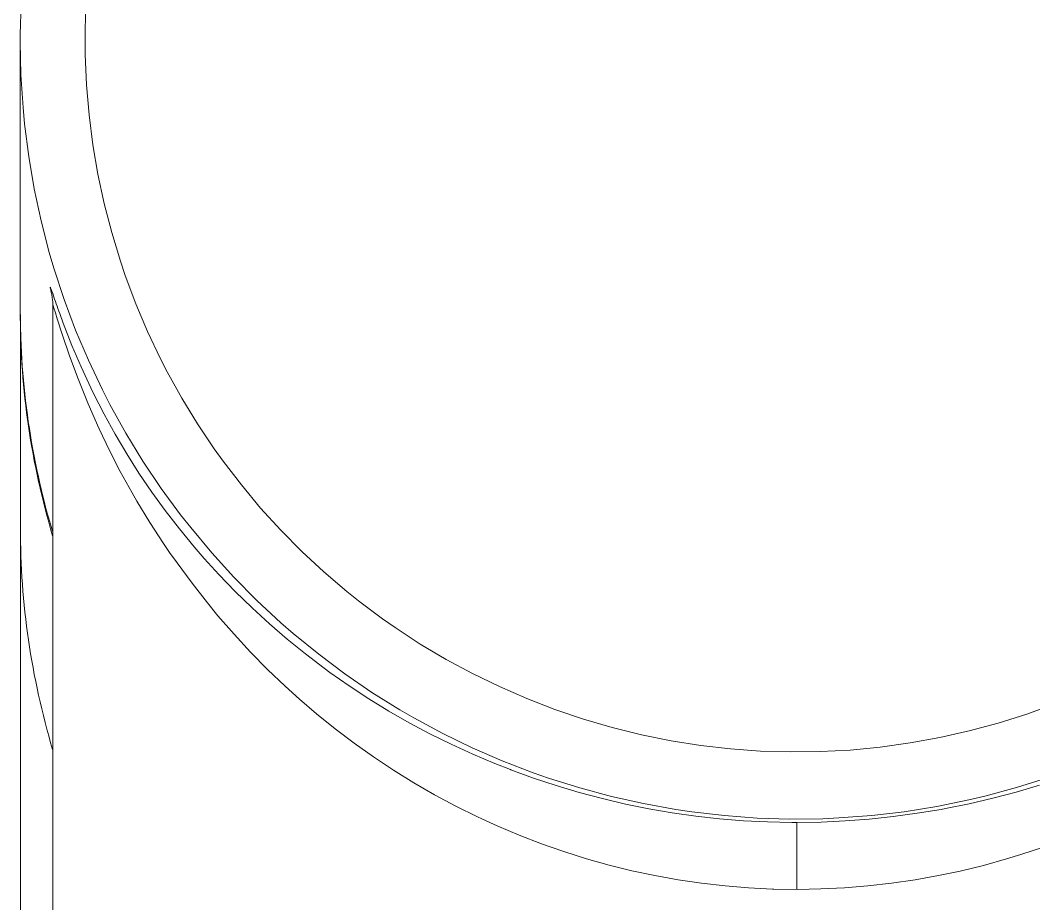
# Model space of a CAD drawing. Extents: x 0 to 1128, y 0 to 827.
# Drawn here: x 268.05 to 283.7, y 472.92 to 486.56 of the extents above; entities that cross this region are included whole.
import ezdxf

# ---------------------------------------------------------------- set-up
doc = ezdxf.new("R2010")
doc.units = 0
doc.header["$LTSCALE"] = 10
doc.header["$MEASUREMENT"] = 0
doc.layers.add('PDF_1', color=7, linetype='CONTINUOUS')
doc.layers.add('PDF_형상', color=7, linetype='CONTINUOUS')

msp = doc.modelspace()

# ---------------------------------------------------------------- linework, layer by layer
at = {"layer": 'PDF_1', "lineweight": 5}
for points in [[(268.045, 486.223, -0.026286), (268.112, 487.482)], [(269.108, 487.413, 0.026327), (269.047, 486.258), (269.049, 486.032), (269.069, 485.564), (269.108, 485.099), (269.167, 484.638), (269.244, 484.183), (269.341, 483.731), (269.457, 483.283), (269.592, 482.839), (269.667, 482.618), (269.83, 482.183), (270.012, 481.755), (270.211, 481.335), (270.316, 481.132), (270.541, 480.725), (270.783, 480.329), (271.042, 479.944), (271.177, 479.756), (271.46, 479.387), (271.757, 479.031), (272.069, 478.688), (272.395, 478.36), (272.736, 478.044), (273.09, 477.742), (273.27, 477.599), (273.642, 477.32), (273.834, 477.186), (274.223, 476.931), (274.621, 476.694), (275.029, 476.475), (275.445, 476.273), (275.869, 476.088), (276.303, 475.921), (276.744, 475.772), (277.188, 475.643), (277.641, 475.531), (278.098, 475.439), (278.557, 475.366), (279.016, 475.313), (279.476, 475.279), (279.936, 475.265), (280.399, 475.27), (280.863, 475.295), (281.327, 475.34), (281.789, 475.404), (282.244, 475.487), (282.698, 475.589), (283.147, 475.71), (283.588, 475.85), (284.023, 476.007)], [(283.911, 474.867), (283.429, 474.714), (282.939, 474.582), (282.694, 474.524), (282.198, 474.423), (281.698, 474.342), (281.195, 474.283), (280.689, 474.246), (280.438, 474.235), (279.931, 474.229), (279.424, 474.245), (278.919, 474.282), (278.416, 474.34), (278.167, 474.377), (277.668, 474.467), (277.174, 474.577), (276.685, 474.709), (276.201, 474.861), (275.964, 474.944), (275.49, 475.127), (275.026, 475.329), (274.571, 475.55), (274.125, 475.791), (273.907, 475.917), (273.477, 476.185), (273.059, 476.471), (272.654, 476.775), (272.261, 477.095), (272.071, 477.26), (271.7, 477.605), (271.343, 477.964), (271.003, 478.339), (270.677, 478.728), (270.522, 478.926), (270.222, 479.334), (269.94, 479.755), (269.676, 480.186), (269.43, 480.629), (269.315, 480.853), (269.098, 481.311), (268.9, 481.777), (268.723, 482.251), (268.565, 482.732), (268.494, 482.974), (268.367, 483.465), (268.261, 483.959), (268.176, 484.458), (268.112, 484.961), (268.088, 485.212), (268.056, 485.717), (268.045, 486.223), (268.045, 482.087, 0.0723), (268.541, 478.675)], [(268.532, 482.326), (268.526, 482.349), (268.517, 482.386), (268.517, 482.387), (268.51, 482.424), (268.509, 482.427), (268.508, 482.437), (268.509, 482.439), (268.51, 482.437), (268.514, 482.429), (268.524, 482.405), (268.527, 482.396), (268.532, 482.38), (268.546, 482.343), (268.558, 482.307), (268.571, 482.271), (268.576, 482.257), (268.589, 482.22), (268.601, 482.184, 0.002197), (268.654, 482.034), (268.709, 481.886), (268.843, 481.542), (268.986, 481.208), (269.135, 480.884), (269.177, 480.798), (269.339, 480.481), (269.51, 480.17), (269.69, 479.866), (269.879, 479.569), (270.077, 479.278), (270.285, 478.991), (270.504, 478.708), (270.733, 478.43), (270.888, 478.252), (271.112, 478.005), (271.365, 477.743), (271.626, 477.489), (271.893, 477.243), (272.167, 477.006), (272.449, 476.778), (272.737, 476.558), (272.828, 476.492), (273.125, 476.284), (273.427, 476.085), (273.735, 475.896), (274.049, 475.717), (274.371, 475.546), (274.699, 475.383), (275.034, 475.23), (275.376, 475.086), (275.615, 474.992), (275.62, 474.99), (275.97, 474.862), (276.324, 474.745), (276.679, 474.639), (277.036, 474.544), (277.394, 474.461), (277.753, 474.388), (278.115, 474.326), (278.479, 474.274), (278.846, 474.234), (279.216, 474.204), (279.587, 474.185), (279.959, 474.178), (280.044, 474.177), (280.412, 474.183), (280.782, 474.2), (281.153, 474.228), (281.524, 474.267), (281.895, 474.318), (282.265, 474.379), (282.334, 474.392), (282.702, 474.466), (283.066, 474.551), (283.427, 474.646), (283.784, 474.752)], [(274.173, 471.068, -0.000003), (274.058, 471.065, -0.000003), (273.918, 471.062, 0.001149)]]:
    msp.add_lwpolyline(points, format="xyb", dxfattribs=at)
for points in [[(268.532, 482.331), (268.531, 482.334), (268.531, 482.337), (268.53, 482.338), (268.53, 482.337), (268.531, 482.335), (268.532, 482.33), (268.533, 482.322), (268.535, 482.311), (268.538, 482.295), (268.54, 482.273), (268.543, 482.246), (268.546, 482.212), (268.547, 482.173), (268.547, 482.161)], [(268.547, 471.243), (268.547, 482.161), (268.547, 482.161), (268.551, 482.157), (268.552, 482.155), (268.557, 482.138), (268.565, 482.115), (268.587, 482.045), (268.617, 481.95), (268.697, 481.699), (268.802, 481.393), (268.927, 481.052), (269.073, 480.689), (269.079, 480.674), (269.238, 480.31), (269.263, 480.253), (269.421, 479.921), (269.59, 479.593), (269.771, 479.266), (269.847, 479.134), (270.047, 478.807), (270.259, 478.482), (270.352, 478.346), (270.467, 478.182), (270.698, 477.869), (270.935, 477.566), (271.099, 477.367), (271.348, 477.082), (271.602, 476.806), (271.865, 476.539), (272.137, 476.279), (272.356, 476.081), (272.62, 475.855), (272.909, 475.621), (273.201, 475.4), (273.5, 475.188), (273.807, 474.985), (274.121, 474.79), (274.443, 474.605), (274.772, 474.43), (275.106, 474.264), (275.171, 474.233), (275.408, 474.126), (275.75, 473.981), (276.095, 473.848), (276.442, 473.726), (276.791, 473.616), (277.141, 473.518), (277.492, 473.431), (277.846, 473.356), (278.204, 473.292), (278.565, 473.239), (278.929, 473.197), (279.294, 473.168), (279.66, 473.149), (279.681, 473.149), (280.047, 473.143), (280.409, 473.15), (280.772, 473.167), (281.136, 473.197), (281.5, 473.239), (281.864, 473.292), (282.227, 473.357), (282.563, 473.427), (282.922, 473.514), (283.278, 473.613), (283.498, 473.68), (283.848, 473.796)], [(280.04, 474.177), (280.04, 473.143)]]:
    msp.add_lwpolyline(points, dxfattribs=at)
at = {"layer": 'PDF_형상', "lineweight": 5}
msp.add_lwpolyline([(268.047, 265.687), (268.047, 482.017, 0.071942), (268.544, 478.603)], format="xyb", dxfattribs=at)
msp.add_arc((280.099, 478.729), 12.052, 180.0454, 196.5124, dxfattribs=at)

doc.saveas('drawing.dxf')
